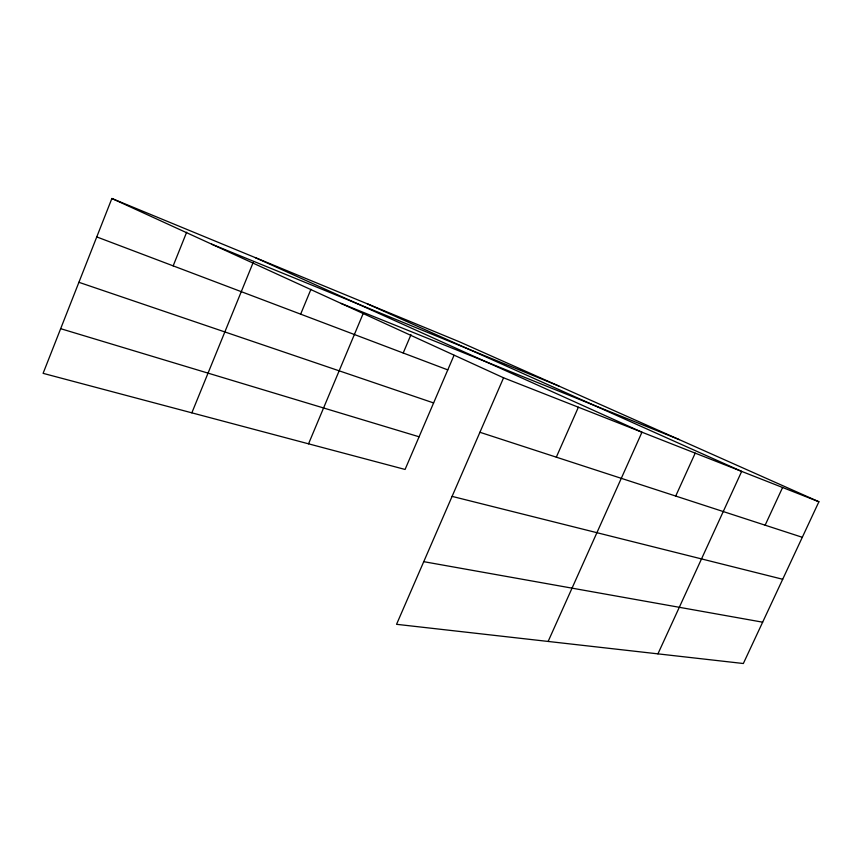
<?xml version="1.0" encoding="UTF-8"?>
<svg xmlns="http://www.w3.org/2000/svg" width="862" height="862" viewBox="0 0 862 862"><rect width="100%" height="100%" fill="white"/><g stroke="black" fill="none" stroke-linecap="round" stroke-linejoin="round"><path stroke-width="1.29" d="M818.9 501.759L503.57 377.804L396.552 624.314L743.346 663.514L818.9 501.759L459.769 341.945L111.877 198.486L43.1 373.343L405.075 469.456L454.037 355.306M173.165 265.873L186.655 232.223M191.849 412.833L253.191 262.447M300.655 314.156L310.945 289.309M308.542 443.822L363.139 313.628M403.2 353L410.969 334.715M556.313 457.162L578.38 407.22M548.135 641.447L641.974 432.218L255.174 257.576M675.711 496.059L695.203 453.143M657.932 653.859L741.676 471.406L367.255 303.801M765.133 525.195L782.588 487.493M423.748 561.668L762.654 622.181M452.097 496.383L782.696 579.264M60.663 328.681L419.083 436.786M479.918 432.282L802.296 537.295M78.905 282.305L433.608 402.942M96.749 236.921L447.777 369.884M340.921 303.349L679.31 439.642M211.61 244.151L558.953 386.079M111.877 198.486L503.57 377.804"/></g></svg>
